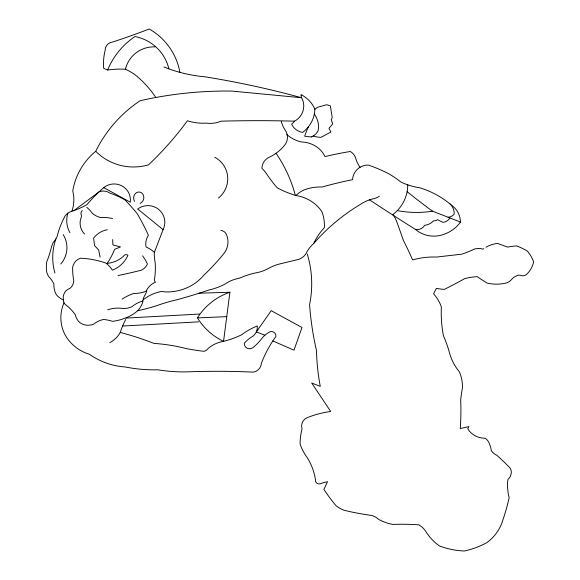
<?xml version="1.0" encoding="UTF-8"?>
<svg xmlns="http://www.w3.org/2000/svg" width="580" height="580" viewBox="0 0 580 580"><rect width="100%" height="100%" fill="white"/><g stroke="black" fill="none" stroke-linecap="round" stroke-linejoin="round"><path stroke-width="0.87" d="M199.085 293.219L229.912 292.24L223.546 341.366A30.617 30.145 -19.8 0 0 208.184 348.435A7.41 7.293 -19.8 0 1 203.964 351.328A327.359 322.291 -19.8 0 1 186.992 348.783A172.854 170.179 -19.8 0 0 154.012 343.411A307.385 302.622 -19.8 0 0 120.27 332.442A25.795 25.397 -19.8 0 1 109.83 342.649M154.338 252.452L163.096 229.651L137.699 208.996A17.059 16.791 -19.8 0 1 163.096 229.651M103.711 187.615L130.268 202.188A16.465 16.211 -19.8 0 0 103.711 187.615L99.1 191.82A146.465 144.195 -19.8 0 0 86.993 204.595A81.077 79.822 -19.8 0 1 71.826 211.308A11.448 11.274 -19.8 0 0 64.953 216.246A85.825 84.499 -19.8 0 0 57.152 236.372A19.502 19.198 -19.8 0 1 53.288 242.375A35.293 34.742 -19.8 0 0 50.859 249.393A89.769 88.377 -19.8 0 1 46.77 261.696A37.417 36.837 -19.8 0 0 46.502 270.599A12.905 12.702 -19.8 0 0 48.959 276.841A29.094 28.645 -19.8 0 1 53.94 283.997A16.494 16.233 -19.8 0 0 54.556 289.92A11.44 11.259 -19.8 0 0 57.377 295.909A25.339 24.94 -19.8 0 0 63.553 300.135A5.176 5.097 -19.8 0 0 65.127 304.34A48.227 47.48 -19.8 0 1 75.226 314.599A16.124 15.877 -19.8 0 0 79.598 322.437A14.217 14 -19.8 0 0 93.706 324.14A22.229 21.88 -19.8 0 1 103.639 319.464A40.912 40.281 -19.8 0 1 112.476 321.334A47.342 46.603 -19.8 0 0 124.635 318.304A36.787 36.221 -19.8 0 0 137.678 310.735A196.642 193.597 -19.8 0 0 157.057 305.558A173.384 170.694 -19.8 0 1 177.603 299.584A582.762 573.736 -19.8 0 0 209.061 289.964A61.951 60.994 -19.8 0 0 225.562 283.772A32.893 32.386 -19.8 0 1 236.459 278.871A34.459 33.93 -19.8 0 0 243.825 276.385A101.348 99.775 -19.8 0 1 254.939 273.035A38.816 38.215 -19.8 0 0 268.888 268.163A44.16 43.471 -19.8 0 1 280.183 263.835L296.518 259.891A13.775 13.565 -19.8 0 0 305.82 253.953A33.858 33.328 -19.8 0 1 313.787 243.39A58.457 57.55 -19.8 0 1 324.372 227.65A39.114 38.512 -19.8 0 0 321.827 211.533A38.403 37.809 -19.8 0 0 295.822 195.525A99.426 97.882 -19.8 0 1 277.088 187.717A162.465 159.95 -19.8 0 1 265.879 172.847A26.078 25.672 -19.8 0 0 261.885 168.352A12.745 12.55 -19.8 0 1 269.946 156.883A42.55 41.891 -19.8 0 0 284.026 145.971A12.702 12.506 -19.8 0 0 285.034 129.971A30.667 30.189 -19.8 0 1 281.293 121.474M73.943 210.591L99.1 191.82A11.658 11.477 -19.8 0 1 109.961 193.111A90.654 89.247 -19.8 0 1 124.852 199.825A180.503 177.705 -19.8 0 1 137.38 213.962A238.561 234.864 -19.8 0 1 148.4 235.219A16.334 16.081 -19.8 0 0 146.015 246.884A38.178 37.591 -19.8 0 1 154.345 252.278A46.27 45.552 -19.8 0 0 155.194 262.791A78.764 77.539 -19.8 0 1 154.751 277.624A3.995 3.929 -19.8 0 0 155.469 282.148A18.357 18.074 -19.8 0 0 146.921 289.587A15.66 15.414 -19.8 0 1 144.42 296.046A13.934 13.717 -19.8 0 0 142.767 302.195A23.881 23.512 -19.8 0 1 137.678 310.735M314.853 109.265L317.68 107.228L326.75 104.748L330.339 105.821L332.231 117.537L331.267 119.683L332.695 123.917L328.947 128.332L330.933 132.001L320.986 137.315A23.577 23.207 -19.8 0 1 313.243 135.988M126.034 318.094L199.621 314.041M122.619 326.04L198.614 321.849M64.003 302.803A37.809 37.221 -19.8 0 0 65.301 335.24A42.398 41.738 -19.8 0 0 89.465 354.286A70.325 69.237 -19.8 0 0 125.178 366.966A148.545 146.24 -19.8 0 0 157.948 369.801A153.497 151.119 -19.8 0 0 189.732 371.773A797.906 785.538 -19.8 0 1 253.518 372.128A9.751 9.599 -19.8 0 0 261.406 363.29A113.02 111.273 -19.8 0 1 275.921 336.523A4.669 4.596 -19.8 0 0 270.186 331.644A25.709 25.31 -19.8 0 0 261.188 339.286A50.678 49.894 -19.8 0 1 252.894 347.688A5.321 5.234 -19.8 0 1 244.325 343.222A33.959 33.437 -19.8 0 1 253.025 336.117A11.324 11.151 -19.8 0 0 257.259 325.953A73.073 71.942 -19.8 0 0 241.57 334.776A87.819 86.456 -19.8 0 1 223.546 341.366A62.669 61.697 -19.8 0 1 197.468 317.891L226.751 316.651M407.124 191.661A641.357 631.417 -19.8 0 0 432.557 211.2L460.397 222.031M264.9 335.255L256.353 331.883L271.193 310.677L301.992 327.49L293.995 350.175L272.839 340.946M155.795 97.498A101.087 99.521 -19.8 0 0 134.64 74.45A53.86 53.026 -19.8 0 0 125.461 69.259A89.059 87.674 -19.8 0 0 107.619 70.006L103.682 68.338A55.999 55.136 -19.8 0 1 105.125 50.424A8.251 8.12 -19.8 0 1 112.629 42.014A670.828 660.432 -19.8 0 0 149.205 29A64.061 63.068 -19.8 0 1 179.887 72.348M100.13 257.15L98.644 249.98L94.554 245.644L93.612 238.105A21.757 21.424 -19.8 0 1 107.423 229.709M112.679 239.583L112.919 244.963L120.473 246.928L114.622 249.349A75.987 74.806 -19.8 0 1 107.177 263.378M276.051 153.279A140.976 138.794 -19.8 0 1 295.358 195.387M197.468 317.891A60.762 59.827 -19.8 0 1 229.912 292.24M120.27 332.442A78.097 76.886 -19.8 0 1 125.751 319.435M140.026 203.442A6.431 6.329 -19.8 0 0 143.238 194.902A4.742 4.669 -19.8 0 0 136.351 192.749A6.532 6.431 -19.8 0 0 134.553 201.376M69.912 232.66A24.983 24.599 -19.8 0 1 67.911 213.136M54.919 273.028A57.485 56.593 -19.8 0 1 55.919 238.858M142.861 300.94A30.928 30.45 -19.8 0 0 131.732 306.842A18.879 18.589 -19.8 0 1 121.155 308.27A30.392 29.921 -19.8 0 0 107.699 309.814M146.66 290.942A28.761 28.319 -19.8 0 1 133.973 293.422A43.776 43.094 -19.8 0 0 122.097 299.171M142.564 255.852A38.679 38.084 -19.8 0 1 147.371 263.922A11.078 10.911 -19.8 0 1 141.252 270.215A515.091 507.108 -19.8 0 1 118.037 275.536M63.191 234.617A25.194 24.809 -19.8 0 1 60.762 264.016M82.346 210.685A3.502 3.451 -19.8 0 0 81.352 215.057A7.446 7.33 -19.8 0 1 80.54 219.312A16.109 15.863 -19.8 0 0 84.564 233.994M86.782 207.386A26.122 25.716 -19.8 0 1 91.923 212.845A18.611 18.321 -19.8 0 0 100.246 217.457A46.494 45.776 -19.8 0 1 112.563 218.53M106.379 263.443A27.644 27.216 -19.8 0 0 123.46 256.244A2.849 2.806 -19.8 0 1 127.919 255.301A27.92 27.492 -19.8 0 1 112.404 270.149A26.528 26.115 -19.8 0 0 105.828 263.023A89.247 87.863 -19.8 0 0 80.424 258.223A11.426 11.252 -19.8 0 0 72.623 267.518A72.022 70.912 -19.8 0 0 73.747 280.749A10.128 9.969 -19.8 0 1 70.086 288.238A21.04 20.713 -19.8 0 0 65.96 290.834A10.085 9.925 -19.8 0 0 63.553 300.135M71.826 211.308A34.604 34.068 -19.8 0 0 72.746 191.03A65.482 64.467 -19.8 0 1 95.729 151.286A128.484 126.498 -19.8 0 1 140.113 100.724A384.127 378.174 -19.8 0 1 231.891 91.082L301.622 97.752A17.335 17.066 -19.8 0 1 294.538 121.162A27.724 27.296 -19.8 0 1 291.66 124.287A14.935 14.703 -19.8 0 0 302.615 132.414A29.972 29.508 -19.8 0 0 314.853 109.163A29.217 28.768 -19.8 0 0 300.984 94.671A16.407 16.153 -19.8 0 0 301.622 97.752A914 899.841 -19.8 0 0 204.675 76.748A140.273 138.098 -19.8 0 1 163.922 66.961M308.386 126.868A90.378 88.979 -19.8 0 0 304.681 136.198A120.749 118.878 -19.8 0 0 311.888 137.01M311.714 136.778A12.883 12.68 -19.8 0 0 318.115 130.732A21.337 21.003 -19.8 0 0 314.302 114.144M294.538 121.162A1343.265 1322.451 -19.8 0 0 221.111 121.176A27.651 27.224 -19.8 0 1 206.32 123.112A49.489 48.72 -19.8 0 1 187.434 120.749A325.96 320.907 -19.8 0 1 148.545 164.829A53.23 52.403 -19.8 0 1 95.729 151.286M107.619 70.006A74.32 73.167 -19.8 0 1 134.981 36.547A43.935 43.253 -19.8 0 1 168.896 68.868M125.461 69.259A28.768 28.326 -19.8 0 1 154.969 46.886M295.822 195.525A32.69 32.183 -19.8 0 1 304.021 189.914A45.726 45.023 -19.8 0 1 322.161 187.006A401.592 395.364 -19.8 0 1 352.546 179.669A15.45 15.21 -19.8 0 1 368.169 165.024A147.073 144.797 -19.8 0 1 387.527 173.144A91.901 90.48 -19.8 0 1 401.026 182.113A66.091 65.069 -19.8 0 0 419.449 187.717A88.269 86.898 -19.8 0 1 452.132 205.726A20.75 20.423 -19.8 0 1 460.389 222.234A33.995 33.466 -19.8 0 1 443.823 234.363A28.565 28.123 -19.8 0 1 415.316 229.332A2512.045 2473.12 -19.8 0 1 369.54 199.854M214.716 157.252A24.991 24.606 -19.8 0 1 218.413 198.092M220.936 230.383A7.141 7.025 -19.8 0 1 226.505 234.654A18.937 18.647 -19.8 0 1 223.699 253.772A222.589 219.138 -19.8 0 1 203.921 275.13A46.531 45.805 -19.8 0 1 172.485 291.602A34.148 33.618 -19.8 0 1 161.537 291.443A41.398 40.759 -19.8 0 0 143.673 299.411M313.787 243.39A191.059 188.094 -19.8 0 1 360.165 204.537A37.859 37.272 -19.8 0 1 373.128 198.831A13.934 13.717 -19.8 0 0 379.342 196.163M450.022 203.928A13.188 12.985 -19.8 0 1 454.169 214.245A9.389 9.244 -19.8 0 1 448.115 217.254M449.928 217.964A8.823 8.685 -19.8 0 1 443.127 222.329A30.849 30.37 -19.8 0 1 437.603 219.624A5.423 5.336 -19.8 0 1 433.579 220.792A14.333 14.116 -19.8 0 1 424.632 225.33A8.258 8.127 -19.8 0 1 415.316 229.332M432.557 211.2A103.457 101.855 -19.8 0 1 397.264 210.627M407.762 184.86A37.49 36.91 -19.8 0 1 392.486 214.803M286.853 134.567A33.038 32.523 -19.8 0 0 301.346 141.962A28.572 28.13 -19.8 0 1 314.846 145.71A25.462 25.07 -19.8 0 1 325.01 156.585A322.487 317.492 -19.8 0 1 350.284 151.51A11.274 11.1 -19.8 0 1 355.613 158.05A32.85 32.342 -19.8 0 0 360.086 167.468M393.073 214.629A35.525 34.974 -19.8 0 1 396.299 220.538A998.028 982.563 -19.8 0 1 403.441 240.562A286.215 281.779 -19.8 0 1 412.496 259.731M412.989 259.804A74.994 73.834 -19.8 0 1 436.464 257.063L461.89 254.156A105.103 103.479 -19.8 0 0 474.534 248.98A21.931 21.598 -19.8 0 1 481.378 248.646A1.805 1.776 -19.8 0 0 483.836 248.639M485.997 247.218A29.783 29.319 -19.8 0 1 497.51 243.397A307.067 302.31 -19.8 0 0 507.761 247.102A54.368 53.527 -19.8 0 1 516.678 245.927A68.694 67.628 -19.8 0 1 527.351 251.082A36.707 36.141 -19.8 0 1 533.651 261.834A23.736 23.367 -19.8 0 1 527.198 273.774A5.604 5.517 -19.8 0 1 520.637 275.369A4.85 4.778 -19.8 0 0 516.345 275.993A11.455 11.281 -19.8 0 0 511.48 279.611A14.457 14.232 -19.8 0 1 507.413 282.677A40.1 39.483 -19.8 0 1 486.997 283.033A270.49 266.3 -19.8 0 1 477.253 276.667A62.879 61.9 -19.8 0 0 464.718 278.581A389.601 383.561 -19.8 0 1 444.302 289.398A84.151 82.846 -19.8 0 1 436.392 288.383L433.615 293.813A41.811 41.158 -19.8 0 1 441.365 306.842A127.926 125.947 -19.8 0 0 443.403 335.675A135.328 133.233 -19.8 0 1 449.565 353.002A50.431 49.648 -19.8 0 0 459.316 371.736A38.766 38.164 -19.8 0 1 462.477 387.578A185.353 182.482 -19.8 0 0 460.679 400.062A248.138 244.289 -19.8 0 1 460.245 428.555L468.865 426.612L467.755 428.772A19.734 19.43 -19.8 0 0 484.01 438.139A5.728 5.641 -19.8 0 1 486.345 439.111A12.093 11.905 -19.8 0 1 489.643 444.534A19.394 19.096 -19.8 0 1 491.274 450.638A14.239 14.014 -19.8 0 0 496.944 455.373A198.077 195.011 -19.8 0 1 508.305 466.24A7.511 7.395 -19.8 0 1 510.878 474.723A7.772 7.649 -19.8 0 1 508.065 479.211A27.55 27.122 -19.8 0 0 507.855 489.832A27.122 26.702 -19.8 0 0 509.182 497.538A205.131 201.956 -19.8 0 1 503.048 519.441A43.108 42.441 -19.8 0 1 486.881 542.612A82.606 81.331 -19.8 0 1 464.399 551A79.076 77.85 -19.8 0 1 439.611 546.012A49.365 48.604 -19.8 0 1 425.916 531.621A20.459 20.148 -19.8 0 0 418.833 524.842A234.24 230.615 -19.8 0 0 393.022 524.429A46.023 45.312 -19.8 0 1 378.769 519.455A18.277 17.994 -19.8 0 0 371.78 515.461A265.103 261 -19.8 0 1 343.94 510.233A32.705 32.197 -19.8 0 1 336.103 505.782A168.069 165.467 -19.8 0 1 323.887 489.346A197.744 194.684 -19.8 0 0 327.512 481.704A38.07 37.483 -19.8 0 0 320.631 483.655A3.813 3.755 -19.8 0 1 315.418 479.537A59.348 58.428 -19.8 0 0 307.161 457.54A50.721 49.938 -19.8 0 1 300.07 443.961A66.062 65.04 -19.8 0 1 302.035 428.787A9.07 8.925 -19.8 0 1 306.907 417.781A96.099 94.605 -19.8 0 1 330.701 411.481L311.685 383.017L320.276 386.36A222.945 219.494 -19.8 0 1 316.492 350.545A308.154 303.376 -19.8 0 1 309.575 304.587A104.951 103.327 -19.8 0 0 307.233 253.96"/></g></svg>
